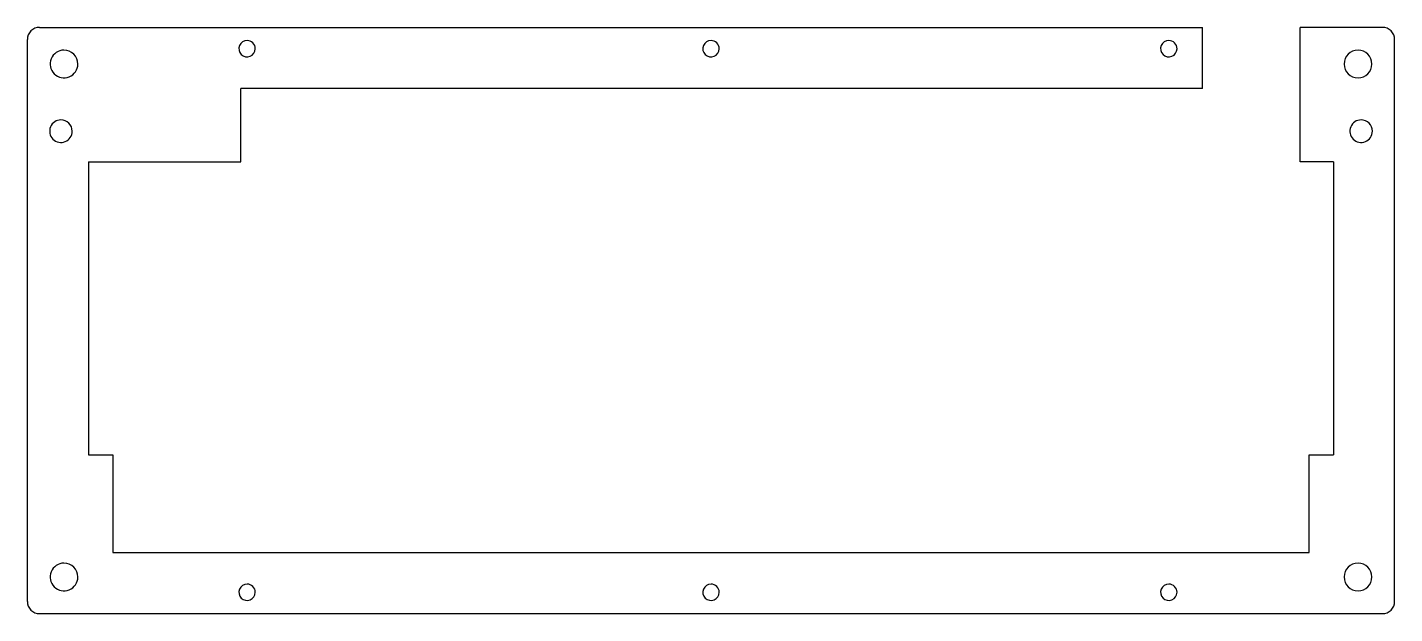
# Model space of a CAD drawing. Extents: x 0 to 267, y -113 to 1.
import ezdxf

# ---------------------------------------------------------------- set-up
doc = ezdxf.new("R2010")
doc.units = 0
doc.layers.get('0').update_dxf_attribs({"linetype": 'CONTINUOUS'})

msp = doc.modelspace()

# ---------------------------------------------------------------- linework, layer by layer
at = {"color": 7}
for points in [[(2.40538, 1.072368), (229.21976, 1.072368)], [(229.21976, -10.832612), (229.21976, 1.072368)], [(248.26976, -25.120112), (248.26976, 1.072368)], [(264.34288, 1.072368), (248.26976, 1.072368)], [(0.0254, -110.845112), (0.02286, -1.307612)], [(266.7254, -110.845112), (266.7254, -1.307612)], [(229.21976, -10.832612), (41.69664, -10.832612)], [(41.69664, -25.120112), (41.69664, -10.832612)], [(11.93038, -25.120112), (11.93038, -82.270112)], [(11.93038, -25.120112), (41.69664, -25.120112)], [(254.81788, -25.120112), (248.26976, -25.120112)], [(254.81788, -25.120112), (254.81788, -82.270112)], [(11.93038, -82.270112), (16.69288, -82.270112)], [(16.69288, -82.270112), (16.69288, -101.320112)], [(250.05538, -82.270112), (254.81788, -82.270112)], [(250.05538, -101.320112), (250.05538, -82.270112)], [(16.69288, -101.320112), (250.05538, -101.320112)], [(2.40538, -113.227632), (264.34288, -113.227632)]]:
    msp.add_lwpolyline(points, dxfattribs=at)
for points in [[(42.887646, -1.494884)], [(133.375654, -1.494884)], [(222.67291, -1.494884)], [(7.168769, -3.371007)], [(259.58292, -3.37182)], [(6.575323, -16.969044)], [(260.17982, -16.969044)], [(7.170217, -103.384396)], [(259.58292, -103.384396)], [(42.887646, -107.461017)], [(133.375654, -107.461017)], [(222.67291, -107.461017)]]:
    msp.add_lwpolyline(points, close=True, dxfattribs=at)
for points in [[(2.406251, 1.072309), (1.091123, 1.072309), (0.025001, 0.006187), (0.025001, -1.308941)], [(266.7254, -1.308484), (266.7254, 0.006149), (265.660052, 1.072066), (264.34542, 1.072767)], [(41.409439, -2.48259), (41.16179, -3.080469), (41.298679, -3.768657), (41.756276, -4.226254)], [(42.887646, -1.494884), (42.240507, -1.494884), (41.657089, -1.884711), (41.409439, -2.48259)], [(44.019016, -1.963513), (43.718958, -1.663455), (43.311992, -1.494884), (42.887646, -1.494884)], [(44.487645, -3.094883), (44.487645, -2.670537), (44.319074, -2.263571), (44.019016, -1.963513)], [(131.897447, -2.48259), (131.649798, -3.080469), (131.786687, -3.768657), (132.244284, -4.226254)], [(133.375654, -1.494884), (132.728515, -1.494884), (132.145097, -1.884711), (131.897447, -2.48259)], [(134.507024, -1.963513), (134.206966, -1.663455), (133.8, -1.494884), (133.375654, -1.494884)], [(134.975653, -3.094883), (134.975653, -2.670537), (134.807082, -2.263571), (134.507024, -1.963513)], [(221.194703, -2.48259), (220.947054, -3.080469), (221.083943, -3.768657), (221.54154, -4.226254)], [(222.67291, -1.494884), (222.025771, -1.494884), (221.442353, -1.884711), (221.194703, -2.48259)], [(223.80428, -1.963513), (223.504222, -1.663455), (223.097256, -1.494884), (222.67291, -1.494884)], [(224.272909, -3.094883), (224.272909, -2.670537), (224.104338, -2.263571), (223.80428, -1.963513)], [(4.674299, -5.037758), (4.256391, -6.046677), (4.487391, -7.207993), (5.259585, -7.980186)], [(7.168769, -3.371007), (6.076723, -3.371007), (5.092207, -4.028839), (4.674299, -5.037758)], [(9.077953, -4.161817), (8.571606, -3.65547), (7.884852, -3.371007), (7.168769, -3.371007)], [(9.868764, -6.071001), (9.868764, -5.354918), (9.584301, -4.668164), (9.077953, -4.161817)], [(41.756276, -4.226254), (42.213872, -4.68385), (42.90206, -4.820739), (43.499939, -4.57309)], [(43.499939, -4.57309), (44.097818, -4.32544), (44.487645, -3.742023), (44.487645, -3.094883)], [(132.244284, -4.226254), (132.70188, -4.68385), (133.390068, -4.820739), (133.987947, -4.57309)], [(133.987947, -4.57309), (134.585826, -4.32544), (134.975653, -3.742023), (134.975653, -3.094883)], [(221.54154, -4.226254), (221.999136, -4.68385), (222.687324, -4.820739), (223.285203, -4.57309)], [(223.285203, -4.57309), (223.883082, -4.32544), (224.272909, -3.742023), (224.272909, -3.094883)], [(259.58292, -3.37182), (258.091754, -3.37182), (256.882925, -4.580648), (256.882925, -6.071814)], [(261.492104, -4.16263), (260.985757, -3.656282), (260.299003, -3.37182), (259.58292, -3.37182)], [(262.282915, -6.071814), (262.282915, -5.355731), (261.998452, -4.668977), (261.492104, -4.16263)], [(5.259585, -7.980186), (6.031778, -8.752379), (7.193093, -8.983379), (8.202012, -8.565471)], [(8.202012, -8.565471), (9.210931, -8.147563), (9.868764, -7.163047), (9.868764, -6.071001)], [(256.882925, -6.071814), (256.882925, -7.56298), (258.091754, -8.771809), (259.58292, -8.771809)], [(259.58292, -8.771809), (261.074086, -8.771809), (262.282915, -7.56298), (262.282915, -6.071814)], [(4.542788, -18.327141), (4.202269, -19.149225), (4.390492, -20.095484), (5.019688, -20.72468)], [(6.575323, -16.969044), (5.685506, -16.969044), (4.883306, -17.505057), (4.542788, -18.327141)], [(8.130959, -17.613409), (7.718379, -17.200829), (7.1588, -16.969044), (6.575323, -16.969044)], [(8.775324, -19.169045), (8.775324, -18.585568), (8.543539, -18.025989), (8.130959, -17.613409)], [(258.147284, -18.327141), (257.806766, -19.149225), (257.994989, -20.095484), (258.624185, -20.72468)], [(260.17982, -16.969044), (259.290003, -16.969044), (258.487803, -17.505057), (258.147284, -18.327141)], [(261.735455, -17.613409), (261.322875, -17.200829), (260.763296, -16.969044), (260.17982, -16.969044)], [(262.379821, -19.169045), (262.379821, -18.585568), (262.148036, -18.025989), (261.735455, -17.613409)], [(5.019688, -20.72468), (5.648884, -21.353876), (6.595143, -21.542099), (7.417227, -21.20158)], [(7.417227, -21.20158), (8.239311, -20.861062), (8.775324, -20.058862), (8.775324, -19.169045)], [(258.624185, -20.72468), (259.25338, -21.353876), (260.19964, -21.542099), (261.021724, -21.20158)], [(261.021724, -21.20158), (261.843808, -20.861062), (262.379821, -20.058862), (262.379821, -19.169045)], [(7.170217, -103.384396), (6.078171, -103.384396), (5.093655, -104.042228), (4.675747, -105.051147)], [(9.079401, -104.175206), (8.573054, -103.668859), (7.8863, -103.384396), (7.170217, -103.384396)], [(259.58292, -103.384396), (258.091754, -103.384396), (256.882925, -104.593224), (256.882925, -106.08439)], [(261.492104, -104.175206), (260.985757, -103.668859), (260.299003, -103.384396), (259.58292, -103.384396)], [(4.675747, -105.051147), (4.257839, -106.060066), (4.488839, -107.221382), (5.261032, -107.993575)], [(8.20346, -108.57886), (9.212379, -108.160952), (9.870211, -107.176436), (9.870211, -106.08439)], [(9.870211, -106.08439), (9.870211, -105.368307), (9.585748, -104.681553), (9.079401, -104.175206)], [(256.882925, -106.08439), (256.882925, -107.575556), (258.091754, -108.784385), (259.58292, -108.784385)], [(259.58292, -108.784385), (261.074086, -108.784385), (262.282915, -107.575556), (262.282915, -106.08439)], [(262.282915, -106.08439), (262.282915, -105.368307), (261.998452, -104.681553), (261.492104, -104.175206)], [(5.261032, -107.993575), (6.033225, -108.765768), (7.194541, -108.996768), (8.20346, -108.57886)], [(41.409439, -108.448723), (41.16179, -109.046602), (41.298679, -109.73479), (41.756276, -110.192387)], [(42.887646, -107.461017), (42.240507, -107.461017), (41.657089, -107.850844), (41.409439, -108.448723)], [(44.019016, -107.929646), (43.718958, -107.629588), (43.311992, -107.461017), (42.887646, -107.461017)], [(43.499939, -110.539223), (44.097818, -110.291573), (44.487645, -109.708156), (44.487645, -109.061016)], [(44.487645, -109.061016), (44.487645, -108.63667), (44.319074, -108.229704), (44.019016, -107.929646)], [(131.897447, -108.448723), (131.649798, -109.046602), (131.786687, -109.73479), (132.244284, -110.192387)], [(133.375654, -107.461017), (132.728515, -107.461017), (132.145097, -107.850844), (131.897447, -108.448723)], [(134.507024, -107.929646), (134.206966, -107.629588), (133.8, -107.461017), (133.375654, -107.461017)], [(133.987947, -110.539223), (134.585826, -110.291573), (134.975653, -109.708156), (134.975653, -109.061016)], [(134.975653, -109.061016), (134.975653, -108.63667), (134.807082, -108.229704), (134.507024, -107.929646)], [(221.194703, -108.448723), (220.947054, -109.046602), (221.083943, -109.73479), (221.54154, -110.192387)], [(222.67291, -107.461017), (222.025771, -107.461017), (221.442353, -107.850844), (221.194703, -108.448723)], [(223.80428, -107.929646), (223.504222, -107.629588), (223.097256, -107.461017), (222.67291, -107.461017)], [(223.285203, -110.539223), (223.883082, -110.291573), (224.272909, -109.708156), (224.272909, -109.061016)], [(224.272909, -109.061016), (224.272909, -108.63667), (224.104338, -108.229704), (223.80428, -107.929646)], [(0.026472, -110.84689), (0.026472, -111.478437), (0.277353, -112.084117), (0.723924, -112.530688)], [(41.756276, -110.192387), (42.213872, -110.649983), (42.90206, -110.786872), (43.499939, -110.539223)], [(132.244284, -110.192387), (132.70188, -110.649983), (133.390068, -110.786872), (133.987947, -110.539223)], [(221.54154, -110.192387), (221.999136, -110.649983), (222.687324, -110.786872), (223.285203, -110.539223)], [(264.34542, -113.228648), (265.660052, -113.227947), (266.7254, -112.162031), (266.7254, -110.847398)], [(0.723924, -112.530688), (1.170495, -112.977259), (1.776175, -113.22814), (2.407722, -113.22814)]]:
    msp.add_open_spline(points, degree=3, dxfattribs=at)

doc.saveas('drawing.dxf')
